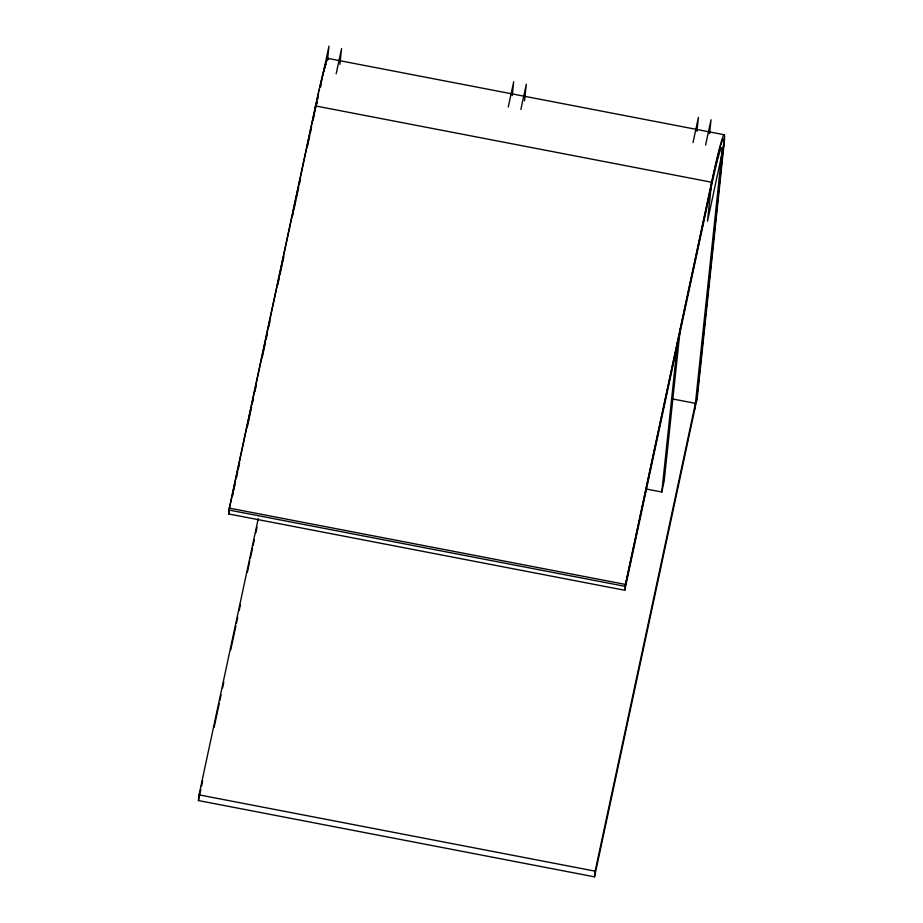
<?xml version="1.0" encoding="UTF-8"?>
<svg xmlns="http://www.w3.org/2000/svg" width="923" height="923" viewBox="0 0 923 923"><rect width="100%" height="100%" fill="white"/><g stroke="black" fill="none" stroke-linecap="round" stroke-linejoin="round"><path stroke-width="1.38" d="M328.415 59.441A88.089 3.715 -79.1 0 0 315.516 105.937L229.296 508.111L228.673 513.961L624.79 590.27L625.402 584.421L711.621 182.235A88.089 3.715 -79.1 0 1 724.059 144.011L697.315 397.455L594.539 876.85L198.433 800.553L199.033 794.865L258.244 518.68M314.858 112.156L315.516 105.937L711.621 182.235L707.514 221.232L724.059 144.011M327.457 60.48L328.969 46.15L320.269 86.716M339.906 64.345L341.568 48.573L336.168 73.759M512.242 95.6L513.696 81.732L508.273 107.033M524.552 100.803L526.306 84.166L520.884 109.456M594.539 876.85L595.139 871.162L695.434 403.351L672.798 398.99M696.969 131.228L698.434 117.313L693.011 142.615M646.227 489.017L661.803 492.017L677.678 341.533M680.251 328.842L664.214 480.756L661.803 492.017M709.568 133.65L711.033 119.748L705.61 145.049M694.834 409.039L721.578 155.595A74.878 3.161 -79.1 0 0 711.01 188.084L624.79 590.27M696.484 401.309L723.24 147.876A83.681 3.53 -79.1 0 0 711.425 184.185L625.206 586.37L229.089 510.061L315.308 107.887A83.681 3.53 -79.1 0 1 315.804 105.603M228.673 513.961L229.285 511.157M232.596 495.686L233.196 492.87M233.807 490.055L235.007 484.437M236.519 477.399L237.719 471.78M238.33 468.965L239.53 463.346M247.364 426.784L251.587 407.089M252.187 404.274L253.398 398.655M254.91 391.629L256.109 385.999M262.144 357.87L265.455 342.41M266.055 339.595L267.266 333.964M268.778 326.938L269.978 321.308M277.811 284.746L279.323 277.719M279.923 274.904L282.034 265.063M282.646 262.247L283.846 256.629M292.591 215.844L293.191 213.028M293.791 210.225L295.902 200.372M296.283 198.63L298.683 187.415M299.283 184.635L300.483 179.016M307.359 146.942L309.793 135.6M310.37 132.877L311.593 127.189M313.093 120.221L314.293 114.59M198.433 800.553L200.845 789.28M201.456 786.454L202.656 780.823M214.136 727.278L219.27 703.326M219.882 700.499L221.093 694.869M222.593 687.82L223.804 682.189M230.75 649.78L235.896 625.829M236.496 623.002L237.707 617.372M239.219 610.322L240.418 604.692M247.364 572.283L249.787 561.011M250.387 558.184L252.51 548.32M253.11 545.505L254.321 539.874M255.833 532.825L257.032 527.183M315.989 106.733L317.05 101.922A74.878 3.161 -79.1 0 0 316.635 103.826M317.57 99.649L318.089 97.377M328.023 58.426L724.128 134.723M229.296 508.111L625.402 584.421M199.033 794.865L595.139 871.162M315.77 107.726A74.878 3.161 -79.1 0 1 316.208 105.753M320.558 86.993A74.878 3.161 -79.1 0 1 320.904 85.597M316.289 103.353A83.681 3.53 -79.1 0 1 316.774 101.149M317.247 98.98A83.681 3.53 -79.1 0 1 318.643 92.773M319.093 90.812A83.681 3.53 -79.1 0 1 319.543 88.896M319.981 87.027A83.681 3.53 -79.1 0 1 321.631 80.174M322.023 78.617A83.681 3.53 -79.1 0 1 322.404 77.128M322.773 75.698A83.681 3.53 -79.1 0 1 323.477 73.055M323.811 71.844A83.681 3.53 -79.1 0 1 324.435 69.629M324.734 68.625A83.681 3.53 -79.1 0 1 325.288 66.86M326.004 64.795A83.681 3.53 -79.1 0 1 326.223 64.264"/></g></svg>
